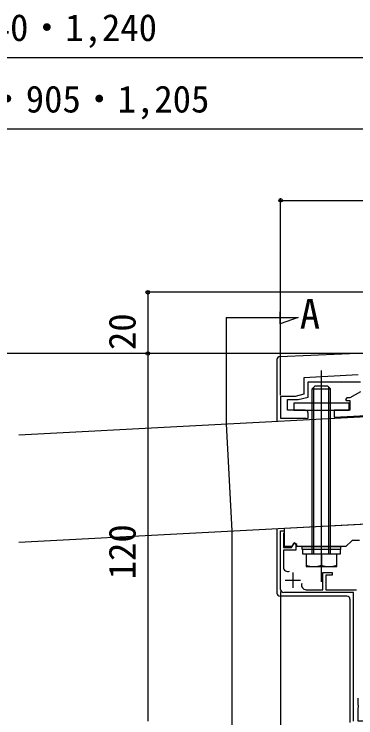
# Model space of a CAD drawing. Units: millimetres, scale not verified, with parts at other scales. Extents: x -736 to 735, y -1104 to 1095.
# Drawn here: x -10.9 to 156.4, y -431.3 to -86.7 of the extents above; entities that cross this region are included whole.
import ezdxf
from ezdxf.enums import TextEntityAlignment as Align

# ---------------------------------------------------------------- set-up
doc = ezdxf.new("R2010")
doc.units = ezdxf.units.MM
doc.header["$LTSCALE"] = 4
for name, color, linetype in [('0-1_USER1', 3, 'Continuous'), ('0-2_YKK_11', 7, 'Continuous'), ('0-3_YKK_12', 2, 'Continuous'), ('0-4_YKK_13', 4, 'Continuous'), ('0-5_YKK_D', 6, 'Continuous')]:
    doc.layers.add(name, color=color, linetype=linetype)
doc.styles.add('ＭＳ ゴシック', font='')
doc.styles.get('ＭＳ ゴシック').set_extended_font_data('MS Gothic')

msp = doc.modelspace()

# ---------------------------------------------------------------- linework, layer by layer
at = {"layer": '0-2_YKK_11'}
for p, q in [((125.55, -360.153), (125.55, -367.653)), ((121.8, -363.903), (129.3, -363.903))]:
    msp.add_line(p, q, dxfattribs=at)
for points in [[(157.5, -263.4), (130.95, -264.791), (130.95, -272.857), (126.647, -273.9), (119.55, -273.9), (119.55, -284.55), (131.821, -284.55), (132.21, -284.775), (133.05, -284.55), (133.05, -282.15)], [(131.55, -280.65), (122.85, -280.65), (122.85, -275.4), (128.1, -275.4), (133.05, -274.2), (133.05, -266.7), (158.7, -266.7)], [(158.7, -271.65), (153.45, -274.65), (151.95, -274.65), (151.2, -275.4), (151.65, -275.85), (153.45, -275.85), (153.45, -280.65), (145.8, -280.65), (145.8, -284.124), (208.65, -280.83)], [(158.126, -344.403), (154.5, -344.403), (151.5, -347.403), (127.5, -347.403), (127.5, -346.369), (126.148, -345.588), (125.1, -347.403), (121.5, -347.403), (121.5, -338.403), (208.5, -333.843), (208.5, -339.903), (243.75, -339.903), (243.75, -334.953), (240, -334.953), (240, -333.153), (242.25, -330.903), (247.5, -330.903), (247.5, -432.903), (157.5, -432.903), (157.5, -426.39), (157.68, -426.115), (157.68, -425.29), (157.5, -425.015), (157.5, -421.653)], [(119.55, -368.403), (119.55, -339.753), (121.05, -339.753), (121.2, -340.627), (120.9, -341.051), (120.9, -347.853), (124.8, -347.853), (126.021, -345.738), (127.05, -346.332), (127.05, -349.203), (120.9, -349.203), (120.9, -357.434)], [(132.019, -368.553), (140.25, -368.553), (140.25, -360.153), (144.75, -360.153), (144.75, -361.503), (141.6, -361.503), (141.6, -368.553), (156.6, -368.553)], [(155.25, -432.903), (155.25, -369.903), (121.05, -369.903)]]:
    msp.add_lwpolyline(points, dxfattribs=at)
for centre, radius, start, end in [((131.55, -282.15), 1.5, 0.00001, 89.99999), ((123.15, -357.434), 2.25, 179.99998, 290.3544), ((121.05, -368.403), 1.5, 180.00001, 269.99999), ((132.019, -366.303), 2.25, 159.6456, 270.00002)]:
    msp.add_arc(centre, radius, start, end, dxfattribs=at)
at = {"layer": '0-3_YKK_12'}
for p, q in [((92.908, -235.201), (128.149, -235.201)), ((92.908, -235.201), (92.908, -287.253)), ((-8.611, -292.642), (208.67, -281.262)), ((92.909, -287.253), (95.66, -339.753)), ((-8.611, -345.214), (211.418, -333.69)), ((95.656, -339.679), (95.656, -450.676))]:
    msp.add_line(p, q, dxfattribs=at)
msp.add_lwpolyline([(128.149, -235.201), (119.374, -238.394), (119.374, -232.544)], dxfattribs=at)
at = {"layer": '0-4_YKK_13'}
for p, q in [((119.184, -254.339), (198, -250.857)), ((117.75, -255.838), (117.75, -286.027)), ((139.5, -364.653), (139.5, -261.153)), ((135, -270.153), (144, -270.153)), ((135.81, -351.153), (135.81, -269.343)), ((143.19, -351.153), (143.19, -269.343)), ((117.75, -338.599), (117.75, -370.2)), ((139.5, -351.153), (139.5, -356.503)), ((148.65, -348.903), (148.65, -351.153)), ((151.95, -371.7), (119.25, -371.7)), ((153.45, -373.2), (153.45, -433.653))]:
    msp.add_line(p, q, dxfattribs=at)
for points in [[(135, -351.153), (135, -270.153), (136.5, -268.653), (142.5, -268.653)], [(144, -351.153), (144, -270.153), (142.5, -268.653)], [(148.65, -351.153), (130.35, -351.153), (130.35, -348.903)]]:
    msp.add_lwpolyline(points, dxfattribs=at)
for points in [[(126, -280.653), (153, -280.653), (153, -277.203), (126, -277.203)], [(148.875, -348.903), (130.125, -348.903), (130.125, -347.403), (148.875, -347.403)], [(147, -351.153), (132, -351.153), (132, -357.153), (147, -357.153)]]:
    msp.add_lwpolyline(points, close=True, dxfattribs=at)
for centre, radius, start, end in [((119.25, -255.838), 1.5, 92.53356, 180), ((135.75, -346.003), 11.15, 250.34714, 289.65286), ((143.25, -346.003), 11.15, 250.34714, 289.65286), ((119.25, -370.2), 1.5, 180, 270), ((151.95, -373.2), 1.5, 0, 90)]:
    msp.add_arc(centre, radius, start, end, dxfattribs=at)
at = {"layer": '0-5_YKK_D'}
for p, q in [((-285.629, -107.9), (247.5, -107.9)), ((-233.201, -142.9), (247.5, -142.9)), ((119.55, -273.35), (119.55, -176.9)), ((119.55, -177.9), (247.5, -177.9)), ((243.95, -222.9), (53.55, -222.9)), ((54.55, -222.9), (54.55, -252.9)), ((201.512, -252.9), (-333.166, -252.9)), ((201.512, -252.9), (53.55, -252.9)), ((201.512, -252.9), (53.55, -252.9)), ((54.55, -252.9), (54.55, -432.903)), ((119.55, -369.403), (119.55, -478.903))]:
    msp.add_line(p, q, dxfattribs=at)
for centre in [(119.55, -177.9), (54.55, -222.9), (54.55, -252.9), (54.55, -252.9)]:
    msp.add_circle(centre, 0.875, dxfattribs=at)

# ---------------------------------------------------------------- texts
at = {"layer": '0-1_USER1', "style": 'ＭＳ ゴシック'}
msp.add_text('A', height=14.66, dxfattribs=at).set_placement((128.894, -245.201), align=Align.BOTTOM_LEFT)
at = {"layer": '0-5_YKK_D', "style": 'ＭＳ ゴシック'}
for s, p in [('DR＝650・895・940・1,240', (-156.621, -103.845)), ('D＝615・860・905・1,205', (-122.021, -138.845))]:
    msp.add_text(s, height=13.2, dxfattribs=at).set_placement(p, align=Align.BOTTOM_LEFT)
for s, p in [('20', (52.55, -251.195)), ('120', (52.55, -363.458))]:
    msp.add_text(s, height=13.2, rotation=90, dxfattribs=at).set_placement(p, align=Align.BOTTOM_LEFT)

doc.saveas('drawing.dxf')
